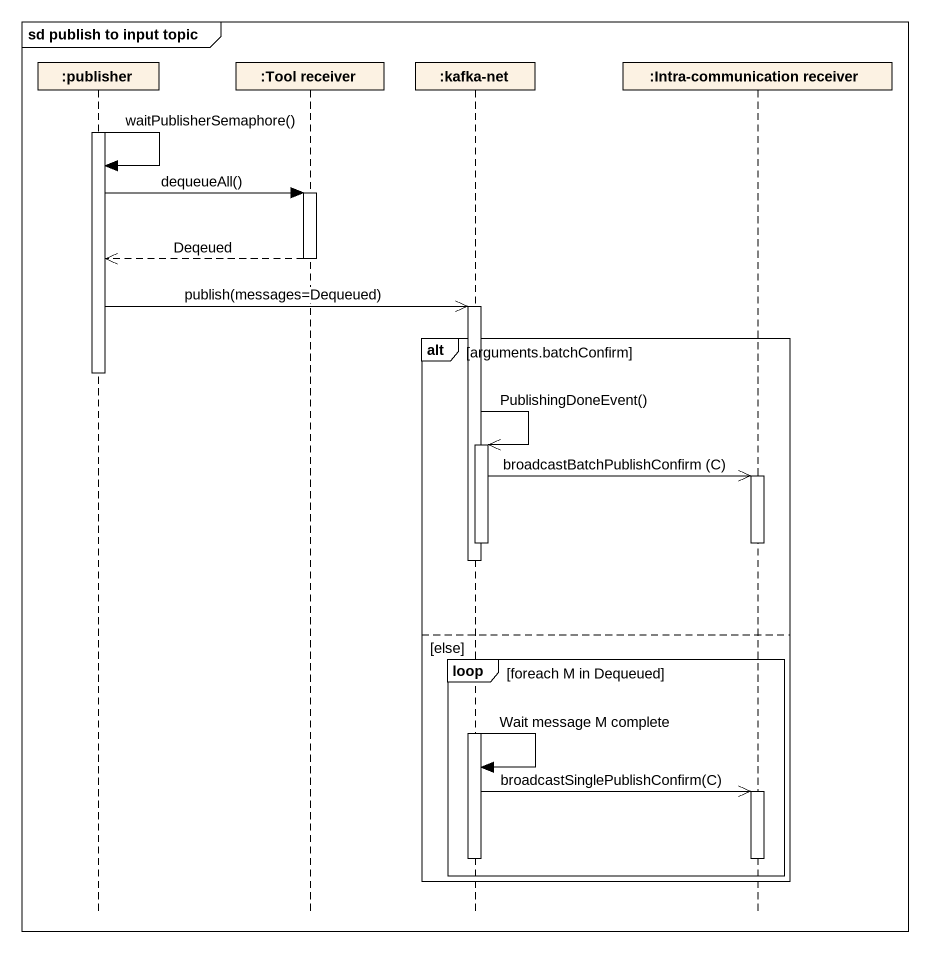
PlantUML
@startuml
mainframe sd publish to input topic
hide footbox
participant ":publisher" as publisher
participant ":Tool receiver" as Tool_receiver
participant ":kafka-net" as kafka_net
participant ":Intra-communication receiver" as Intra_communication_receiver

activate publisher
publisher -> publisher : waitPublisherSemaphore()
publisher -> Tool_receiver : dequeueAll()
activate Tool_receiver
Tool_receiver -->> publisher : Deqeued
deactivate Tool_receiver
publisher ->> kafka_net : publish(messages=Dequeued)
activate kafka_net
alt arguments.batchConfirm
  deactivate publisher
  kafka_net ->> kafka_net : PublishingDoneEvent()
  activate kafka_net
  kafka_net ->> Intra_communication_receiver : broadcastBatchPublishConfirm (C)
  activate Intra_communication_receiver
  deactivate Intra_communication_receiver
  deactivate kafka_net
else else
  loop foreach M in Dequeued
    kafka_net -> kafka_net : Wait message M complete
    kafka_net ->> Intra_communication_receiver : broadcastSinglePublishConfirm(C)
    activate Intra_communication_receiver
    deactivate Intra_communication_receiver
    deactivate kafka_net
  end
end
@enduml
